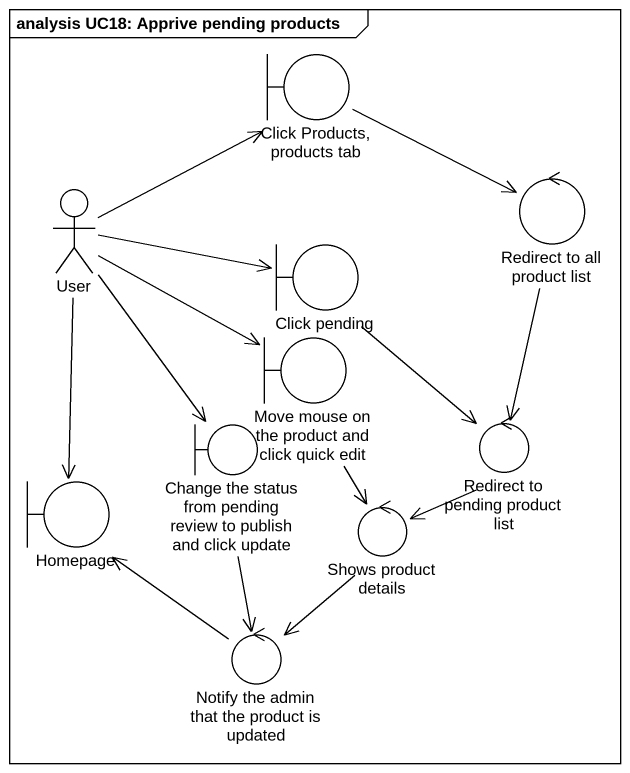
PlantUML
@startuml
mainframe analysis UC18: Apprive pending products
boundary "Click Products, products tab" as Click_Products_products_tab
actor User
control "Redirect to all product list" as Redirect_to_all_product_list
boundary "Click pending" as Click_pending
boundary "Move mouse on the product and click quick edit" as Move_mouse_on_the_product
boundary "Change the status from pending review to publish and click update" as Change_the_status_from
control "Redirect to pending product list" as Redirect_to_pending_product
boundary Homepage
control "Shows product details" as Shows_product_details
control "Notify the admin that the product is updated" as Notify_the_admin_that_the
Click_Products_products_tab -right-> Redirect_to_all_product_list
User -up-> Click_Products_products_tab
User -right-> Click_pending
User --> Move_mouse_on_the_product
User --> Change_the_status_from
User --> Homepage
Redirect_to_all_product_list --> Redirect_to_pending_product
Click_pending --> Redirect_to_pending_product
Move_mouse_on_the_product --> Shows_product_details
Change_the_status_from --> Notify_the_admin_that_the
Redirect_to_pending_product --> Shows_product_details
Shows_product_details --> Notify_the_admin_that_the
Notify_the_admin_that_the -up-> Homepage
@enduml
